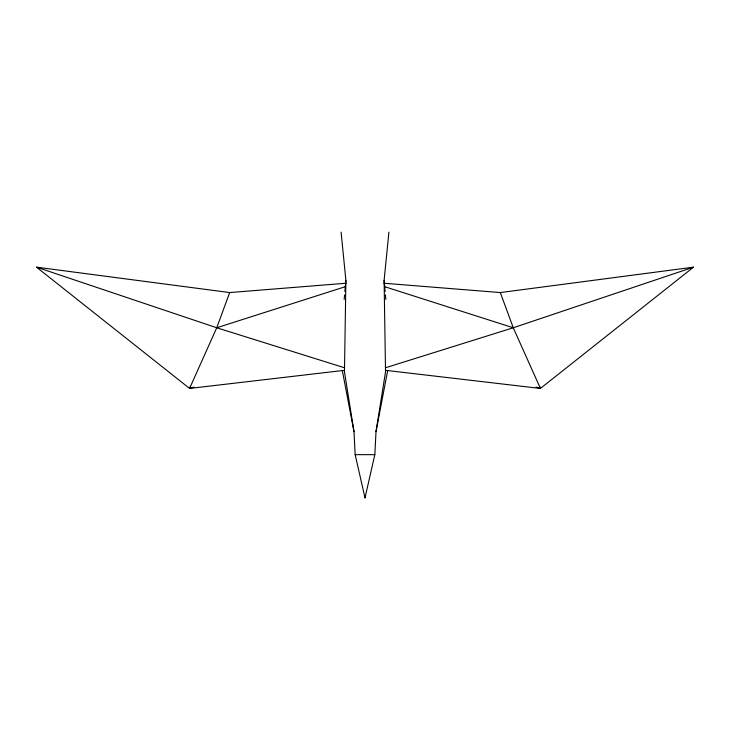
<?xml version="1.0" encoding="UTF-8"?>
<svg xmlns="http://www.w3.org/2000/svg" width="730" height="730" viewBox="0 0 730 730"><rect width="100%" height="100%" fill="white"/><g stroke="black" fill="none" stroke-linecap="round" stroke-linejoin="round"><path stroke-width="1.09" d="M341.093 232.131L345.892 280.356L344.469 371.889L354.004 431.685L355.163 454.662L365 497.869L374.837 454.662L375.996 431.685L385.531 371.889L384.108 280.356L388.907 232.131M344.177 299.391L344.578 294.911M344.879 291.553L345.892 280.356M375.996 431.685L387.612 370.895M229.685 292.566L36.5 267.162L189.581 388.442L216.737 327.77L229.685 292.566L345.974 283.24M343.638 370.42L189.581 388.442L190.457 386.362M386.362 370.42L540.419 388.442L693.5 267.162L500.315 292.566L384.026 283.24M386.088 367.582L513.263 327.77L693.5 267.162M36.5 267.162L216.737 327.77L345.463 286.644M189.581 388.442L193.924 387.11M355.163 454.662L374.837 454.662M536.076 387.11L540.419 388.442L539.543 386.362M216.737 327.77L343.912 367.582M384.537 286.644L513.263 327.77L540.419 388.442M500.315 292.566L513.263 327.77M342.388 370.867L354.004 431.685M384.108 280.356L385.121 291.562M385.422 294.92L385.823 299.4M365 495.67L365 497.869"/></g></svg>
